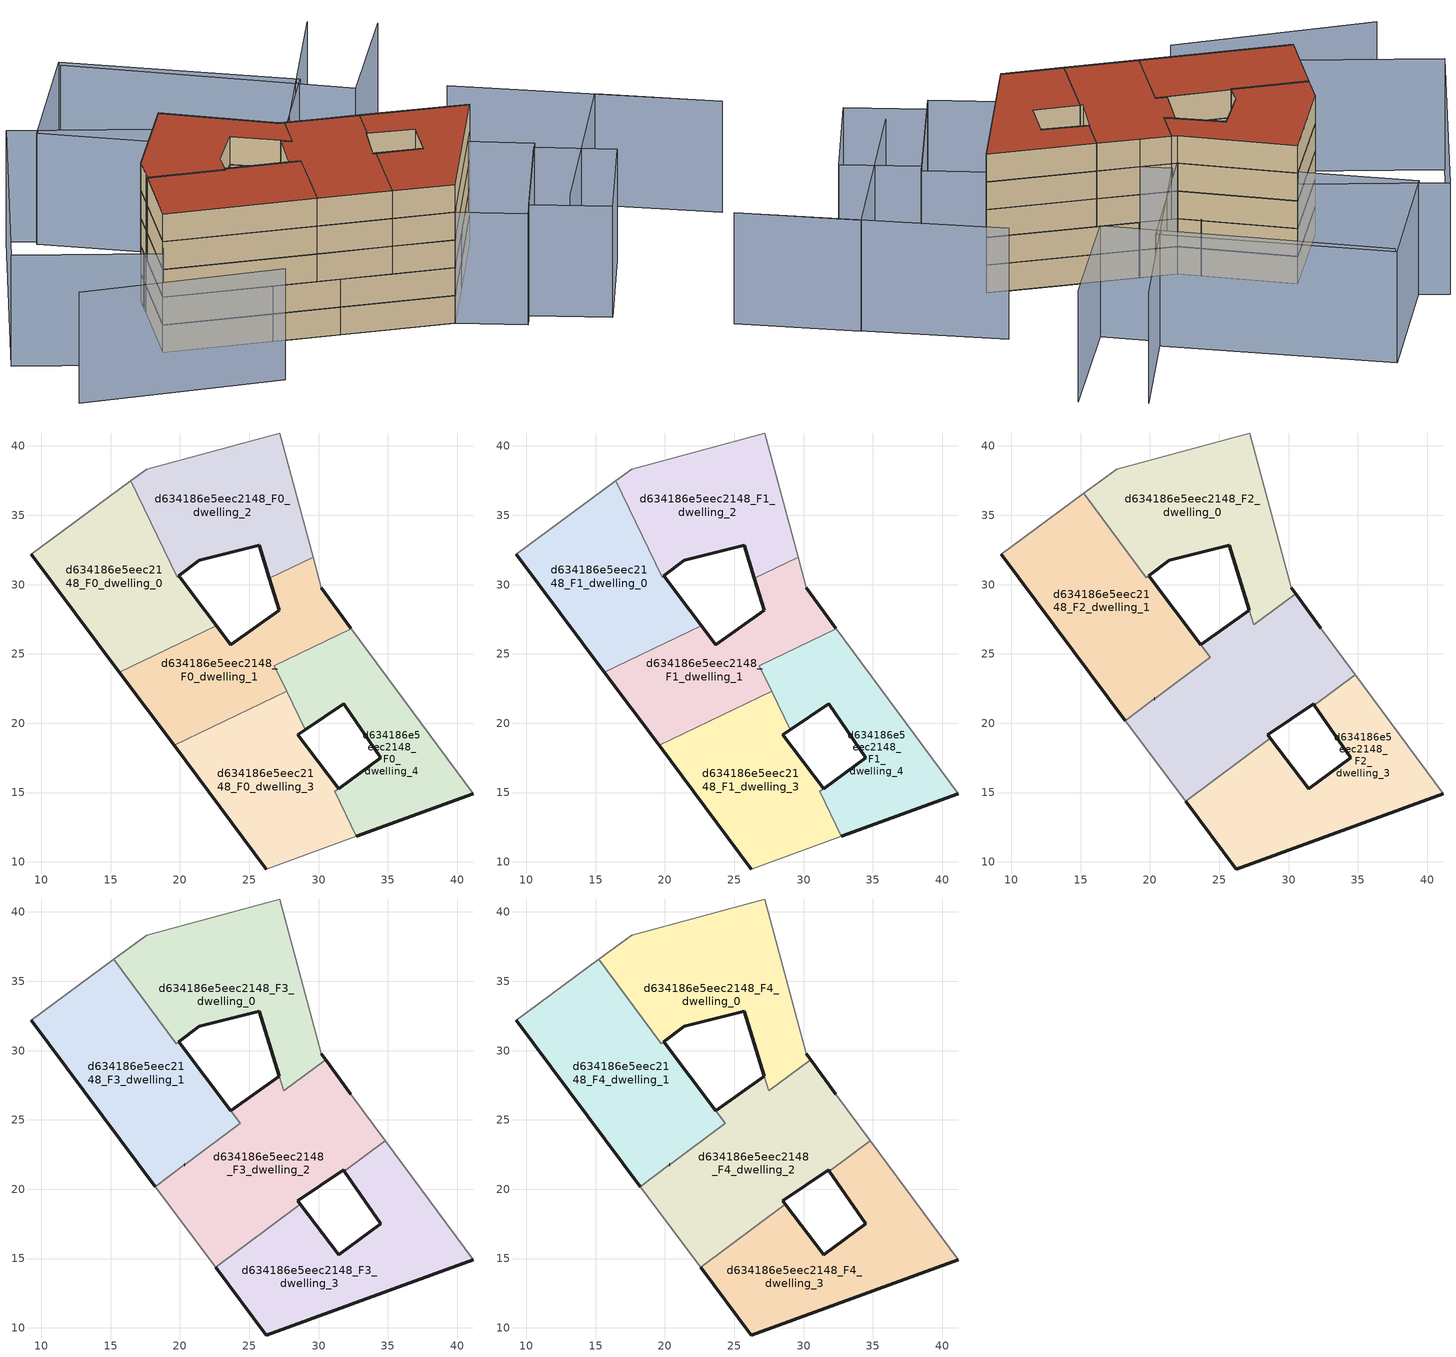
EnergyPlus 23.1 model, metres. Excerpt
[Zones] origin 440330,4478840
d634186e5eec2148_F0_dwelling_0
 floor ground (EU_floor_Construction): 23.64,25.67 19.91,30.63 19.8,30.54 16.45,37.49 15.6,36.87 9.28,32.19 15.63,23.67 21.7,26.59 22.62,27.03 z0
 wall outside (EU_wall_Construction): 15.63,23.67 9.28,32.19 / 19.91,30.63 23.65,25.67 23.64,25.67 z0:3
 wall adiabatic (EU_wall_Construction): 9.28,32.19 15.6,36.87 16.45,37.49 z0:3
 wall to d634186e5eec2148_F0_dwelling_2 (EU_wall_Construction): 16.45,37.49 19.8,30.54 19.91,30.63 z0:3
 wall to d634186e5eec2148_F0_dwelling_1 (EU_wall_Construction): 23.64,25.67 22.62,27.03 21.7,26.59 15.63,23.67 z0:3
d634186e5eec2148_F0_dwelling_1
 floor ground (EU_floor_Construction): 27.69,22.3 26.81,24.15 32.36,26.82 32.33,26.86 30.2,29.79 29.61,31.98 26.45,30.46 27.16,28.16 23.65,25.67 22.62,27.03 15.63,23.67 19.57,18.39 z0
 wall outside (EU_wall_Construction): 30.2,29.79 32.33,26.86 / 19.57,18.39 15.63,23.67 / 23.65,25.67 27.16,28.16 26.45,30.46 z0:3
 wall to d634186e5eec2148_F0_dwelling_2 (EU_wall_Construction): 26.45,30.46 29.61,31.98 z0:3
 wall adiabatic (EU_wall_Construction): 29.61,31.98 30.2,29.79 / 32.33,26.86 32.36,26.82 z0:3
 wall to d634186e5eec2148_F0_dwelling_4 (EU_wall_Construction): 32.36,26.82 26.81,24.15 27.69,22.3 z0:3
 wall to d634186e5eec2148_F0_dwelling_3 (EU_wall_Construction): 27.69,22.3 19.57,18.39 z0:3
d634186e5eec2148_F0_dwelling_2
 floor ground (EU_floor_Construction): 29.61,31.98 27.19,40.94 17.61,38.34 16.45,37.49 19.8,30.54 21.38,31.77 25.71,32.82 26.45,30.46 z0
 wall outside (EU_wall_Construction): 26.45,30.46 25.71,32.82 21.38,31.77 19.91,30.63 z0:3
 wall adiabatic (EU_wall_Construction): 16.45,37.49 17.61,38.34 27.19,40.94 29.61,31.98 z0:3
d634186e5eec2148_F0_dwelling_3
 floor ground (EU_floor_Construction): 32.73,11.85 31.17,15.08 31.44,15.28 28.5,19.17 29.03,19.53 27.69,22.3 19.57,18.39 26.22,9.49 z0
 wall outside (EU_wall_Construction): 26.22,9.49 19.57,18.39 / 29.03,19.53 28.5,19.17 31.44,15.28 z0:3
 wall adiabatic (EU_wall_Construction): 32.73,11.85 26.22,9.49 z0:3
 wall to d634186e5eec2148_F0_dwelling_4 (EU_wall_Construction): 31.44,15.28 31.17,15.08 32.73,11.85 / 27.69,22.3 29.03,19.53 z0:3
d634186e5eec2148_F0_dwelling_4
 floor ground (EU_floor_Construction): 41.15,14.91 32.36,26.82 26.81,24.15 29.03,19.53 31.8,21.4 34.48,17.51 31.17,15.08 32.73,11.85 z0
 wall outside (EU_wall_Construction): 31.45,15.29 34.48,17.51 31.8,21.4 29.03,19.53 / 41.15,14.91 32.73,11.85 z0:3; 31.45,15.29,3 31.44,15.28,0 31.45,15.29,0
 wall adiabatic (EU_wall_Construction): 32.36,26.82 41.15,14.91 z0:3
d634186e5eec2148_F1_dwelling_0
 floor to d634186e5eec2148_F0_dwelling_0 (EU_floor_Construction): 23.64,25.67 19.91,30.63 19.8,30.54 16.45,37.49 15.6,36.87 9.28,32.19 15.63,23.67 21.7,26.59 22.62,27.03 z3
 wall outside (EU_wall_Construction): 15.63,23.67 9.28,32.19 / 19.91,30.63 23.65,25.67 23.64,25.67 z3:6
 wall adiabatic (EU_wall_Construction): 9.28,32.19 15.6,36.87 16.45,37.49 z3:6
 wall to d634186e5eec2148_F1_dwelling_2 (EU_wall_Construction): 16.45,37.49 19.8,30.54 19.91,30.63 z3:6
 wall to d634186e5eec2148_F1_dwelling_1 (EU_wall_Construction): 23.64,25.67 22.62,27.03 21.7,26.59 15.63,23.67 z3:6
d634186e5eec2148_F1_dwelling_1
 floor to d634186e5eec2148_F0_dwelling_1 (EU_floor_Construction): 27.69,22.3 26.81,24.15 32.36,26.82 32.33,26.86 30.2,29.79 29.61,31.98 26.45,30.46 27.16,28.16 23.65,25.67 22.62,27.03 15.63,23.67 19.57,18.39 z3
 wall outside (EU_wall_Construction): 30.2,29.79 32.33,26.86 / 19.57,18.39 15.63,23.67 / 23.65,25.67 27.16,28.16 26.45,30.46 z3:6
 wall to d634186e5eec2148_F1_dwelling_2 (EU_wall_Construction): 26.45,30.46 29.61,31.98 z3:6
 wall adiabatic (EU_wall_Construction): 29.61,31.98 30.2,29.79 / 32.33,26.86 32.36,26.82 z3:6
 wall to d634186e5eec2148_F1_dwelling_4 (EU_wall_Construction): 32.36,26.82 26.81,24.15 27.69,22.3 z3:6
 wall to d634186e5eec2148_F1_dwelling_3 (EU_wall_Construction): 27.69,22.3 19.57,18.39 z3:6
d634186e5eec2148_F1_dwelling_2
 floor to d634186e5eec2148_F0_dwelling_2 (EU_floor_Construction): 29.61,31.98 27.19,40.94 17.61,38.34 16.45,37.49 19.8,30.54 21.38,31.77 25.71,32.82 26.45,30.46 z3
 wall outside (EU_wall_Construction): 26.45,30.46 25.71,32.82 21.38,31.77 19.91,30.63 z3:6
 wall adiabatic (EU_wall_Construction): 16.45,37.49 17.61,38.34 27.19,40.94 29.61,31.98 z3:6
d634186e5eec2148_F1_dwelling_3
 floor to d634186e5eec2148_F0_dwelling_3 (EU_floor_Construction): 32.73,11.85 31.17,15.08 31.44,15.28 28.5,19.17 29.03,19.53 27.69,22.3 19.57,18.39 26.22,9.49 z3
 wall outside (EU_wall_Construction): 26.22,9.49 19.57,18.39 / 29.03,19.53 28.5,19.17 31.44,15.28 z3:6
 wall adiabatic (EU_wall_Construction): 32.73,11.85 26.22,9.49 z3:6
 wall to d634186e5eec2148_F1_dwelling_4 (EU_wall_Construction): 31.44,15.28 31.17,15.08 32.73,11.85 / 27.69,22.3 29.03,19.53 z3:6
d634186e5eec2148_F1_dwelling_4
 floor to d634186e5eec2148_F0_dwelling_4 (EU_floor_Construction): 41.15,14.91 32.36,26.82 26.81,24.15 29.03,19.53 31.8,21.4 34.48,17.51 31.17,15.08 32.73,11.85 z3
 wall outside (EU_wall_Construction): 31.45,15.29 34.48,17.51 31.8,21.4 29.03,19.53 / 41.15,14.91 32.73,11.85 z3:6; 31.45,15.29,6 31.44,15.28,3 31.45,15.29,3
 wall adiabatic (EU_wall_Construction): 32.36,26.82 41.15,14.91 z3:6
d634186e5eec2148_F2_dwelling_0
 floor to d634186e5eec2148_F1_dwelling_2 (EU_floor_Construction): 29.61,31.98 27.19,40.94 17.61,38.34 16.45,37.49 19.8,30.54 19.91,30.63 21.38,31.77 25.71,32.82 26.45,30.46 z6
 floor to d634186e5eec2148_F1_dwelling_0 (EU_floor_Construction): 19.8,30.54 16.45,37.49 15.6,36.87 15.21,36.57 19.74,30.5 z6
 floor to d634186e5eec2148_F1_dwelling_1 (EU_floor_Construction): 30.52,29.35 30.2,29.79 29.61,31.98 26.45,30.46 27.49,27.1 z6
 wall outside (EU_wall_Construction): 27.16,28.17 25.71,32.82 21.38,31.77 19.91,30.63 / 30.2,29.79 30.52,29.36 z6:9; 27.16,28.17,9 27.16,28.16,6 27.16,28.17,6
 wall to d634186e5eec2148_F2_dwelling_1 (EU_wall_Construction): 19.91,30.63 19.74,30.5 15.21,36.57 z6:9
 wall adiabatic (EU_wall_Construction): 15.21,36.57 15.6,36.87 17.61,38.34 27.19,40.94 30.2,29.79 z6:9
 wall to d634186e5eec2148_F2_dwelling_2 (EU_wall_Construction): 30.52,29.36 27.49,27.1 27.16,28.16 z6:9
d634186e5eec2148_F2_dwelling_1
 floor outside (EU_floor_Construction): 18.23,20.19 15.63,23.67 22.62,27.03 21.7,26.59 15.63,23.67 9.28,32.19 z6
 floor to d634186e5eec2148_F1_dwelling_0 (EU_floor_Construction): 23.62,25.7 19.91,30.63 19.74,30.5 15.21,36.57 9.28,32.19 15.63,23.67 21.7,26.59 22.62,27.03 z6
 floor to d634186e5eec2148_F1_dwelling_1 (EU_floor_Construction): 24.34,24.75 23.18,26.3 23.62,25.7 22.62,27.03 15.63,23.67 18.23,20.19 z6
 wall outside (EU_wall_Construction): 18.23,20.19 9.28,32.19 / 19.91,30.63 23.65,25.67 z6:9; 20.32,21.75,9 20.33,21.76,6 20.32,21.75,6
 wall adiabatic (EU_wall_Construction): 9.28,32.19 15.21,36.57 z6:9
 wall to d634186e5eec2148_F2_dwelling_2 (EU_wall_Construction): 20.32,21.75 18.23,20.19 / 23.65,25.67 24.34,24.75 20.33,21.76 z6:9
d634186e5eec2148_F2_dwelling_2
 floor to d634186e5eec2148_F1_dwelling_1 (EU_floor_Construction): 27.69,22.3 26.81,24.15 32.36,26.82 32.33,26.86 30.52,29.35 27.49,27.1 27.16,28.16 23.65,25.67 24.34,24.75 18.23,20.19 19.57,18.39 z6
 floor to d634186e5eec2148_F1_dwelling_3 (EU_floor_Construction): 28.68,18.93 28.5,19.17 29.03,19.53 27.69,22.3 19.57,18.39 22.57,14.38 z6
 floor to d634186e5eec2148_F1_dwelling_4 (EU_floor_Construction): 31.86,21.3 34.81,23.5 32.36,26.82 26.81,24.15 29.03,19.53 31.8,21.4 z6
 wall outside (EU_wall_Construction): 23.65,25.67 27.16,28.16 / 30.52,29.36 32.33,26.86 / 31.86,21.3 31.8,21.4 28.5,19.17 28.68,18.93 z6:9; 20.32,21.76,9 20.33,21.76,6 20.33,21.76,9
 wall to d634186e5eec2148_F2_dwelling_3 (EU_wall_Construction): 28.68,18.93 22.57,14.38 / 34.81,23.5 31.86,21.3 z6:9
 wall adiabatic (EU_wall_Construction): 22.57,14.38 18.23,20.19 / 32.33,26.86 34.81,23.5 z6:9
d634186e5eec2148_F2_dwelling_3
 floor to d634186e5eec2148_F1_dwelling_3 (EU_floor_Construction): 32.73,11.85 31.17,15.08 31.44,15.28 28.68,18.93 22.57,14.38 26.22,9.49 z6
 floor to d634186e5eec2148_F1_dwelling_4 (EU_floor_Construction): 41.15,14.91 34.81,23.5 31.86,21.3 34.48,17.51 31.17,15.08 32.73,11.85 z6
 wall outside (EU_wall_Construction): 28.68,18.93 31.44,15.28 34.48,17.51 31.86,21.3 / 41.15,14.91 26.22,9.49 22.57,14.38 z6:9
 wall adiabatic (EU_wall_Construction): 34.81,23.5 41.15,14.91 z6:9
d634186e5eec2148_F3_dwelling_0
 floor to d634186e5eec2148_F2_dwelling_0 (EU_floor_Construction): 30.52,29.36 30.2,29.79 27.19,40.94 17.61,38.34 15.6,36.87 15.21,36.57 19.74,30.5 19.91,30.63 21.38,31.77 25.71,32.82 27.49,27.1 z9
 wall outside (EU_wall_Construction): 27.16,28.17 25.71,32.82 21.38,31.77 19.91,30.63 / 30.2,29.79 30.52,29.36 z9:12; 27.16,28.17,12 27.16,28.16,9 27.16,28.17,9
 wall to d634186e5eec2148_F3_dwelling_1 (EU_wall_Construction): 19.91,30.63 19.74,30.5 15.21,36.57 z9:12
 wall adiabatic (EU_wall_Construction): 15.21,36.57 15.6,36.87 17.61,38.34 27.19,40.94 30.2,29.79 z9:12
 wall to d634186e5eec2148_F3_dwelling_2 (EU_wall_Construction): 30.52,29.36 27.49,27.1 27.16,28.16 z9:12
d634186e5eec2148_F3_dwelling_1
 floor to d634186e5eec2148_F2_dwelling_1 (EU_floor_Construction): 24.34,24.75 19.91,30.63 19.74,30.5 15.21,36.57 9.28,32.19 18.23,20.19 z9
 wall outside (EU_wall_Construction): 18.23,20.19 9.28,32.19 / 19.91,30.63 23.65,25.67 z9:12; 20.32,21.75,12 20.33,21.76,9 20.32,21.75,9
 wall adiabatic (EU_wall_Construction): 9.28,32.19 15.21,36.57 z9:12
 wall to d634186e5eec2148_F3_dwelling_2 (EU_wall_Construction): 20.32,21.75 18.23,20.19 / 23.65,25.67 24.34,24.75 20.33,21.76 z9:12
d634186e5eec2148_F3_dwelling_2
 floor to d634186e5eec2148_F2_dwelling_2 (EU_floor_Construction): 31.86,21.3 34.81,23.5 32.33,26.86 30.52,29.36 27.49,27.1 27.16,28.16 23.65,25.67 24.34,24.75 18.23,20.19 22.57,14.38 28.68,18.93 28.5,19.17 31.8,21.4 z9
 wall outside (EU_wall_Construction): 23.65,25.67 27.16,28.16 / 30.52,29.36 32.33,26.86 / 31.86,21.3 31.8,21.4 28.5,19.17 28.68,18.93 z9:12; 20.32,21.76,12 20.33,21.76,9 20.33,21.76,12
 wall to d634186e5eec2148_F3_dwelling_3 (EU_wall_Construction): 28.68,18.93 22.57,14.38 / 34.81,23.5 31.86,21.3 z9:12
 wall adiabatic (EU_wall_Construction): 22.57,14.38 18.23,20.19 / 32.33,26.86 34.81,23.5 z9:12
d634186e5eec2148_F3_dwelling_3
 floor to d634186e5eec2148_F2_dwelling_3 (EU_floor_Construction): 41.15,14.91 34.81,23.5 31.86,21.3 34.48,17.51 31.44,15.28 28.68,18.93 22.57,14.38 26.22,9.49 z9
 wall outside (EU_wall_Construction): 28.68,18.93 31.44,15.28 34.48,17.51 31.86,21.3 / 41.15,14.91 26.22,9.49 22.57,14.38 z9:12
 wall adiabatic (EU_wall_Construction): 34.81,23.5 41.15,14.91 z9:12
d634186e5eec2148_F4_dwelling_0
 floor to d634186e5eec2148_F3_dwelling_0 (EU_floor_Construction): 30.52,29.36 30.2,29.79 27.19,40.94 17.61,38.34 15.6,36.87 15.21,36.57 19.74,30.5 19.91,30.63 21.38,31.77 25.71,32.82 27.49,27.1 z12
 wall outside (EU_wall_Construction): 27.16,28.17 25.71,32.82 21.38,31.77 19.91,30.63 / 30.2,29.79 30.52,29.36 z12:15; 27.16,28.17,15 27.16,28.16,12 27.16,28.17,12
 wall to d634186e5eec2148_F4_dwelling_1 (EU_wall_Construction): 19.91,30.63 19.74,30.5 15.21,36.57 z12:15
 wall adiabatic (EU_wall_Construction): 15.21,36.57 15.6,36.87 17.61,38.34 27.19,40.94 30.2,29.79 z12:15
 wall to d634186e5eec2148_F4_dwelling_2 (EU_wall_Construction): 30.52,29.36 27.49,27.1 27.16,28.16 z12:15
 roof outside (EU_roof_Construction): 27.19,40.94 30.2,29.79 30.52,29.36 27.49,27.1 25.71,32.82 21.38,31.77 19.91,30.63 19.74,30.5 15.21,36.57 15.6,36.87 17.61,38.34 z15
d634186e5eec2148_F4_dwelling_1
 floor to d634186e5eec2148_F3_dwelling_1 (EU_floor_Construction): 24.34,24.75 19.91,30.63 19.74,30.5 15.21,36.57 9.28,32.19 18.23,20.19 z12
 wall outside (EU_wall_Construction): 18.23,20.19 9.28,32.19 / 19.91,30.63 23.65,25.67 z12:15; 20.32,21.75,15 20.33,21.76,12 20.32,21.75,12
 wall adiabatic (EU_wall_Construction): 9.28,32.19 15.21,36.57 z12:15
 wall to d634186e5eec2148_F4_dwelling_2 (EU_wall_Construction): 20.32,21.75 18.23,20.19 / 23.65,25.67 24.34,24.75 20.33,21.76 z12:15
 roof outside (EU_roof_Construction): 19.91,30.63 24.34,24.75 18.23,20.19 9.28,32.19 15.21,36.57 19.74,30.5 z15
d634186e5eec2148_F4_dwelling_2
 floor to d634186e5eec2148_F3_dwelling_2 (EU_floor_Construction): 31.86,21.3 34.81,23.5 32.33,26.86 30.52,29.36 27.49,27.1 27.16,28.16 23.65,25.67 24.34,24.75 18.23,20.19 22.57,14.38 28.68,18.93 28.5,19.17 31.8,21.4 z12
 wall outside (EU_wall_Construction): 23.65,25.67 27.16,28.16 / 30.52,29.36 32.33,26.86 / 31.86,21.3 31.8,21.4 28.5,19.17 28.68,18.93 z12:15; 20.32,21.76,15 20.33,21.76,12 20.33,21.76,15
 wall to d634186e5eec2148_F4_dwelling_3 (EU_wall_Construction): 28.68,18.93 22.57,14.38 / 34.81,23.5 31.86,21.3 z12:15
 wall adiabatic (EU_wall_Construction): 22.57,14.38 18.23,20.19 / 32.33,26.86 34.81,23.5 z12:15
 roof outside (EU_roof_Construction): 32.33,26.86 34.81,23.5 31.86,21.3 31.8,21.4 28.5,19.17 28.68,18.93 22.57,14.38 18.23,20.19 24.34,24.75 23.65,25.67 27.16,28.16 27.49,27.1 30.52,29.36 z15
d634186e5eec2148_F4_dwelling_3
 floor to d634186e5eec2148_F3_dwelling_3 (EU_floor_Construction): 41.15,14.91 34.81,23.5 31.86,21.3 34.48,17.51 31.44,15.28 28.68,18.93 22.57,14.38 26.22,9.49 z12
 wall outside (EU_wall_Construction): 28.68,18.93 31.44,15.28 34.48,17.51 31.86,21.3 / 41.15,14.91 26.22,9.49 22.57,14.38 z12:15
 wall adiabatic (EU_wall_Construction): 34.81,23.5 41.15,14.91 z12:15
 roof outside (EU_roof_Construction): 34.81,23.5 41.15,14.91 26.22,9.49 22.57,14.38 28.68,18.93 31.44,15.28 34.48,17.51 31.86,21.3 z15
shading: 33.89,1.08 52.91,7.31 / 52.91,7.31 56.68,-4.21 / 37.1,13.46 31.3,29.78 / 31.3,29.78 54.35,37.97 / -3.02,35.19 9.35,19.44 / 56.84,31.8 44.4,28.33 / 44.4,28.33 36.81,55.58 / 56.69,-4.22 48.49,20.64 / 43.95,0.8 33.57,-3.52 / 33.57,-3.52 30.52,3.81 / 30.52,3.81 40.91,8.13 / 40.91,8.13 43.95,0.8 / 41.73,8.42 28.83,3.12 / 28.83,3.12 26.22,9.49 / 26.22,9.49 39.12,14.79 / 39.12,14.79 41.73,8.42 / 29.17,41.9 7.21,31.18 / 7.21,31.18 0.9,44.11 / 0.9,44.11 22.85,54.83 / 22.85,54.83 29.17,41.9 / 43.77,33.79 30.2,29.79 / 30.2,29.79 23.66,51.98 / 23.66,51.98 37.22,55.98 / 37.22,55.98 43.77,33.79 z0:12
[Building]
EU S2 Campaign: North Axis=0; Terrain=City; Solar Distribution=FullExterior
[Site:Location]
Madrid: Latitude=40.5; Longitude=-3.5; Time Zone=1; Elevation=609
[SizingPeriod:WeatherFileDays]
AnnualSizingPeriod: Begin Month=1; Begin Day of Month=1; End Month=12; End Day of Month=31; Day of Week for Start Day=Monday; Use Weather File Daylight Saving Period=No; Use Weather File Rain and Snow Indicators=No
[MATERIAL]
EU_InternalMass_Material: Roughness=MediumRough; Thickness=0.1; Conductivity=1; Density=1800; Specific Heat=900; Thermal Absorptance=0.9; Solar Absorptance=0.7; Visible Absorptance=0.7
[MATERIAL:NOMASS] Roughness=MediumRough; Thermal Absorptance=0.9; Solar Absorptance=0.7; Visible Absorptance=0.7
Name | Thermal Resistance
EU_wall_NoMass | 0.609216
EU_roof_NoMass | 0.513268
EU_floor_NoMass | 0.568163
[CONSTRUCTION]
EU_wall_Construction: EU_wall_NoMass
EU_roof_Construction: EU_roof_NoMass
EU_floor_Construction: EU_floor_NoMass
EU_InternalMass_Construction: EU_InternalMass_Material
[ZONE] Type=1; Multiplier=1; Ceiling Height=autocalculate; Floor Area=autocalculate; Part of Total Floor Area=Yes
Name | Volume
d634186e5eec2148_F0_dwelling_0; d634186e5eec2148_F1_dwelling_0 | 272.138
d634186e5eec2148_F2_dwelling_0; d634186e5eec2148_F3_dwelling_0; d634186e5eec2148_F4_dwelling_0 | 311.539
d634186e5eec2148_F0_dwelling_1; d634186e5eec2148_F1_dwelling_1 | 260.676
d634186e5eec2148_F2_dwelling_1; d634186e5eec2148_F3_dwelling_1; d634186e5eec2148_F4_dwelling_1 | 335.965
d634186e5eec2148_F0_dwelling_2; d634186e5eec2148_F1_dwelling_2 | 260.529
d634186e5eec2148_F2_dwelling_2; d634186e5eec2148_F3_dwelling_2; d634186e5eec2148_F4_dwelling_2 | 344.195
d634186e5eec2148_F0_dwelling_3; d634186e5eec2148_F1_dwelling_3 | 265.304
d634186e5eec2148_F2_dwelling_3; d634186e5eec2148_F3_dwelling_3; d634186e5eec2148_F4_dwelling_3 | 330.567
d634186e5eec2148_F0_dwelling_4; d634186e5eec2148_F1_dwelling_4 | 263.566
[INTERNALMASS] Construction=EU_InternalMass_Construction
Name | Zone or ZoneList | Surface Area
d634186e5eec2148_F0_dwelling_0_EU_InternalMass | d634186e5eec2148_F0_dwelling_0 | 90.7298
d634186e5eec2148_F0_dwelling_1_EU_InternalMass | d634186e5eec2148_F0_dwelling_1 | 86.8933
d634186e5eec2148_F0_dwelling_2_EU_InternalMass | d634186e5eec2148_F0_dwelling_2 | 86.8411
d634186e5eec2148_F0_dwelling_3_EU_InternalMass | d634186e5eec2148_F0_dwelling_3 | 88.4328
d634186e5eec2148_F0_dwelling_4_EU_InternalMass | d634186e5eec2148_F0_dwelling_4 | 87.8667
d634186e5eec2148_F1_dwelling_0_EU_InternalMass | d634186e5eec2148_F1_dwelling_0 | 90.7298
d634186e5eec2148_F1_dwelling_1_EU_InternalMass | d634186e5eec2148_F1_dwelling_1 | 86.8933
d634186e5eec2148_F1_dwelling_2_EU_InternalMass | d634186e5eec2148_F1_dwelling_2 | 86.8411
d634186e5eec2148_F1_dwelling_3_EU_InternalMass | d634186e5eec2148_F1_dwelling_3 | 88.4328
d634186e5eec2148_F1_dwelling_4_EU_InternalMass | d634186e5eec2148_F1_dwelling_4 | 87.8667
d634186e5eec2148_F2_dwelling_0_EU_InternalMass | d634186e5eec2148_F2_dwelling_0 | 103.851
d634186e5eec2148_F2_dwelling_1_EU_InternalMass | d634186e5eec2148_F2_dwelling_1 | 111.993
d634186e5eec2148_F2_dwelling_2_EU_InternalMass | d634186e5eec2148_F2_dwelling_2 | 114.729
d634186e5eec2148_F2_dwelling_3_EU_InternalMass | d634186e5eec2148_F2_dwelling_3 | 110.189
d634186e5eec2148_F3_dwelling_0_EU_InternalMass | d634186e5eec2148_F3_dwelling_0 | 103.851
d634186e5eec2148_F3_dwelling_1_EU_InternalMass | d634186e5eec2148_F3_dwelling_1 | 111.993
d634186e5eec2148_F3_dwelling_2_EU_InternalMass | d634186e5eec2148_F3_dwelling_2 | 114.729
d634186e5eec2148_F3_dwelling_3_EU_InternalMass | d634186e5eec2148_F3_dwelling_3 | 110.189
d634186e5eec2148_F4_dwelling_0_EU_InternalMass | d634186e5eec2148_F4_dwelling_0 | 103.851
d634186e5eec2148_F4_dwelling_1_EU_InternalMass | d634186e5eec2148_F4_dwelling_1 | 111.993
d634186e5eec2148_F4_dwelling_2_EU_InternalMass | d634186e5eec2148_F4_dwelling_2 | 114.729
d634186e5eec2148_F4_dwelling_3_EU_InternalMass | d634186e5eec2148_F4_dwelling_3 | 110.189
[OTHEREQUIPMENT] Fuel Type=Electricity; Design Level Calculation Method=Watts/Area; Power per Zone Floor Area=1; Fraction Latent=0; Fraction Radiant=0; Fraction Lost=0; Carbon Dioxide Generation Rate=0; EndUse Subcategory=EU_Step8_InternalGains
Name | Zone or ZoneList or Space or SpaceList | Schedule
EU_Step8_InternalGain_d634186e5eec2148_F0_dwelling_0_f000 | d634186e5eec2148_F0_dwelling_0 | EU_Step8_GainSchedule_d634186e5eec2148_F0_dwelling_0_f000
EU_Step8_InternalGain_d634186e5eec2148_F0_dwelling_1_f000 | d634186e5eec2148_F0_dwelling_1 | EU_Step8_GainSchedule_d634186e5eec2148_F0_dwelling_1_f000
EU_Step8_InternalGain_d634186e5eec2148_F0_dwelling_2_f000 | d634186e5eec2148_F0_dwelling_2 | EU_Step8_GainSchedule_d634186e5eec2148_F0_dwelling_2_f000
EU_Step8_InternalGain_d634186e5eec2148_F0_dwelling_3_f000 | d634186e5eec2148_F0_dwelling_3 | EU_Step8_GainSchedule_d634186e5eec2148_F0_dwelling_3_f000
EU_Step8_InternalGain_d634186e5eec2148_F0_dwelling_4_f000 | d634186e5eec2148_F0_dwelling_4 | EU_Step8_GainSchedule_d634186e5eec2148_F0_dwelling_4_f000
EU_Step8_InternalGain_d634186e5eec2148_F1_dwelling_0_f000 | d634186e5eec2148_F1_dwelling_0 | EU_Step8_GainSchedule_d634186e5eec2148_F1_dwelling_0_f000
EU_Step8_InternalGain_d634186e5eec2148_F1_dwelling_1_f000 | d634186e5eec2148_F1_dwelling_1 | EU_Step8_GainSchedule_d634186e5eec2148_F1_dwelling_1_f000
EU_Step8_InternalGain_d634186e5eec2148_F1_dwelling_2_f000 | d634186e5eec2148_F1_dwelling_2 | EU_Step8_GainSchedule_d634186e5eec2148_F1_dwelling_2_f000
EU_Step8_InternalGain_d634186e5eec2148_F1_dwelling_3_f000 | d634186e5eec2148_F1_dwelling_3 | EU_Step8_GainSchedule_d634186e5eec2148_F1_dwelling_3_f000
EU_Step8_InternalGain_d634186e5eec2148_F1_dwelling_4_f000 | d634186e5eec2148_F1_dwelling_4 | EU_Step8_GainSchedule_d634186e5eec2148_F1_dwelling_4_f000
EU_Step8_InternalGain_d634186e5eec2148_F2_dwelling_0_f000 | d634186e5eec2148_F2_dwelling_0 | EU_Step8_GainSchedule_d634186e5eec2148_F2_dwelling_0_f000
EU_Step8_InternalGain_d634186e5eec2148_F2_dwelling_1_f000 | d634186e5eec2148_F2_dwelling_1 | EU_Step8_GainSchedule_d634186e5eec2148_F2_dwelling_1_f000
EU_Step8_InternalGain_d634186e5eec2148_F2_dwelling_2_f000 | d634186e5eec2148_F2_dwelling_2 | EU_Step8_GainSchedule_d634186e5eec2148_F2_dwelling_2_f000
EU_Step8_InternalGain_d634186e5eec2148_F2_dwelling_3_f000 | d634186e5eec2148_F2_dwelling_3 | EU_Step8_GainSchedule_d634186e5eec2148_F2_dwelling_3_f000
EU_Step8_InternalGain_d634186e5eec2148_F3_dwelling_0_f000 | d634186e5eec2148_F3_dwelling_0 | EU_Step8_GainSchedule_d634186e5eec2148_F3_dwelling_0_f000
EU_Step8_InternalGain_d634186e5eec2148_F3_dwelling_1_f000 | d634186e5eec2148_F3_dwelling_1 | EU_Step8_GainSchedule_d634186e5eec2148_F3_dwelling_1_f000
EU_Step8_InternalGain_d634186e5eec2148_F3_dwelling_2_f000 | d634186e5eec2148_F3_dwelling_2 | EU_Step8_GainSchedule_d634186e5eec2148_F3_dwelling_2_f000
EU_Step8_InternalGain_d634186e5eec2148_F3_dwelling_3_f000 | d634186e5eec2148_F3_dwelling_3 | EU_Step8_GainSchedule_d634186e5eec2148_F3_dwelling_3_f000
EU_Step8_InternalGain_d634186e5eec2148_F4_dwelling_0_f000 | d634186e5eec2148_F4_dwelling_0 | EU_Step8_GainSchedule_d634186e5eec2148_F4_dwelling_0_f000
EU_Step8_InternalGain_d634186e5eec2148_F4_dwelling_1_f000 | d634186e5eec2148_F4_dwelling_1 | EU_Step8_GainSchedule_d634186e5eec2148_F4_dwelling_1_f000
EU_Step8_InternalGain_d634186e5eec2148_F4_dwelling_2_f000 | d634186e5eec2148_F4_dwelling_2 | EU_Step8_GainSchedule_d634186e5eec2148_F4_dwelling_2_f000
EU_Step8_InternalGain_d634186e5eec2148_F4_dwelling_3_f000 | d634186e5eec2148_F4_dwelling_3 | EU_Step8_GainSchedule_d634186e5eec2148_F4_dwelling_3_f000
[ZONEVENTILATION:DESIGNFLOWRATE] Schedule=EU_AlwaysOn; Design Flow Rate Calculation Method=AirChanges/Hour; Air Changes per Hour=0.752966; Ventilation Type=Natural; Fan Pressure Rise=0; Fan Total Efficiency=1; Constant Term Coefficient=1; Temperature Term Coefficient=0; Velocity Term Coefficient=0; Velocity Squared Term Coefficient=0; Minimum Indoor Temperature=-100; Maximum Indoor Temperature=100; Delta Temperature=-100; Minimum Outdoor Temperature=-100; Maximum Outdoor Temperature=100; Maximum Wind Speed=40
Name | Zone or ZoneList or Space or SpaceList
EU_ConstantAir_d634186e5eec2148_F0_dwelling_0 | d634186e5eec2148_F0_dwelling_0
EU_ConstantAir_d634186e5eec2148_F0_dwelling_1 | d634186e5eec2148_F0_dwelling_1
EU_ConstantAir_d634186e5eec2148_F0_dwelling_2 | d634186e5eec2148_F0_dwelling_2
EU_ConstantAir_d634186e5eec2148_F0_dwelling_3 | d634186e5eec2148_F0_dwelling_3
EU_ConstantAir_d634186e5eec2148_F0_dwelling_4 | d634186e5eec2148_F0_dwelling_4
EU_ConstantAir_d634186e5eec2148_F1_dwelling_0 | d634186e5eec2148_F1_dwelling_0
EU_ConstantAir_d634186e5eec2148_F1_dwelling_1 | d634186e5eec2148_F1_dwelling_1
EU_ConstantAir_d634186e5eec2148_F1_dwelling_2 | d634186e5eec2148_F1_dwelling_2
EU_ConstantAir_d634186e5eec2148_F1_dwelling_3 | d634186e5eec2148_F1_dwelling_3
EU_ConstantAir_d634186e5eec2148_F1_dwelling_4 | d634186e5eec2148_F1_dwelling_4
EU_ConstantAir_d634186e5eec2148_F2_dwelling_0 | d634186e5eec2148_F2_dwelling_0
EU_ConstantAir_d634186e5eec2148_F2_dwelling_1 | d634186e5eec2148_F2_dwelling_1
EU_ConstantAir_d634186e5eec2148_F2_dwelling_2 | d634186e5eec2148_F2_dwelling_2
EU_ConstantAir_d634186e5eec2148_F2_dwelling_3 | d634186e5eec2148_F2_dwelling_3
EU_ConstantAir_d634186e5eec2148_F3_dwelling_0 | d634186e5eec2148_F3_dwelling_0
EU_ConstantAir_d634186e5eec2148_F3_dwelling_1 | d634186e5eec2148_F3_dwelling_1
EU_ConstantAir_d634186e5eec2148_F3_dwelling_2 | d634186e5eec2148_F3_dwelling_2
EU_ConstantAir_d634186e5eec2148_F3_dwelling_3 | d634186e5eec2148_F3_dwelling_3
EU_ConstantAir_d634186e5eec2148_F4_dwelling_0 | d634186e5eec2148_F4_dwelling_0
EU_ConstantAir_d634186e5eec2148_F4_dwelling_1 | d634186e5eec2148_F4_dwelling_1
EU_ConstantAir_d634186e5eec2148_F4_dwelling_2 | d634186e5eec2148_F4_dwelling_2
EU_ConstantAir_d634186e5eec2148_F4_dwelling_3 | d634186e5eec2148_F4_dwelling_3
[HVACTEMPLATE:THERMOSTAT] Constant Heating Setpoint=20; Constant Cooling Setpoint=50
EU_HeatOnly_d634186e5eec2148_F0_dwelling_0; EU_HeatOnly_d634186e5eec2148_F0_dwelling_1; EU_HeatOnly_d634186e5eec2148_F0_dwelling_2; EU_HeatOnly_d634186e5eec2148_F0_dwelling_3; EU_HeatOnly_d634186e5eec2148_F0_dwelling_4; EU_HeatOnly_d634186e5eec2148_F1_dwelling_0; EU_HeatOnly_d634186e5eec2148_F1_dwelling_1; EU_HeatOnly_d634186e5eec2148_F1_dwelling_2; EU_HeatOnly_d634186e5eec2148_F1_dwelling_3; EU_HeatOnly_d634186e5eec2148_F1_dwelling_4; EU_HeatOnly_d634186e5eec2148_F2_dwelling_0; EU_HeatOnly_d634186e5eec2148_F2_dwelling_1; EU_HeatOnly_d634186e5eec2148_F2_dwelling_2; EU_HeatOnly_d634186e5eec2148_F2_dwelling_3; EU_HeatOnly_d634186e5eec2148_F3_dwelling_0; EU_HeatOnly_d634186e5eec2148_F3_dwelling_1; EU_HeatOnly_d634186e5eec2148_F3_dwelling_2; EU_HeatOnly_d634186e5eec2148_F3_dwelling_3; EU_HeatOnly_d634186e5eec2148_F4_dwelling_0; EU_HeatOnly_d634186e5eec2148_F4_dwelling_1; EU_HeatOnly_d634186e5eec2148_F4_dwelling_2; EU_HeatOnly_d634186e5eec2148_F4_dwelling_3
[HVACTEMPLATE:ZONE:IDEALLOADSAIRSYSTEM] System Availability Schedule=EU_AlwaysOn; Maximum Heating Supply Air Temperature=50; Minimum Cooling Supply Air Temperature=13; Maximum Heating Supply Air Humidity Ratio=0.0156; Minimum Cooling Supply Air Humidity Ratio=0.0077; Heating Limit=NoLimit; Cooling Limit=NoLimit; Heating Availability Schedule=EU_AlwaysOn; Cooling Availability Schedule=EU_CoolingOff; Dehumidification Control Type=ConstantSensibleHeatRatio; Cooling Sensible Heat Ratio=0.7; Dehumidification Setpoint=60; Humidification Control Type=None; Humidification Setpoint=30; Outdoor Air Method=None; Outdoor Air Flow Rate per Person=0.00944; Outdoor Air Flow Rate per Zone Floor Area=0; Outdoor Air Flow Rate per Zone=0; Demand Controlled Ventilation Type=None; Outdoor Air Economizer Type=NoEconomizer; Heat Recovery Type=None; Sensible Heat Recovery Effectiveness=0.7; Latent Heat Recovery Effectiveness=0.65
Name | Template Thermostat
d634186e5eec2148_F0_dwelling_0 | EU_HeatOnly_d634186e5eec2148_F0_dwelling_0
d634186e5eec2148_F0_dwelling_1 | EU_HeatOnly_d634186e5eec2148_F0_dwelling_1
d634186e5eec2148_F0_dwelling_2 | EU_HeatOnly_d634186e5eec2148_F0_dwelling_2
d634186e5eec2148_F0_dwelling_3 | EU_HeatOnly_d634186e5eec2148_F0_dwelling_3
d634186e5eec2148_F0_dwelling_4 | EU_HeatOnly_d634186e5eec2148_F0_dwelling_4
d634186e5eec2148_F1_dwelling_0 | EU_HeatOnly_d634186e5eec2148_F1_dwelling_0
d634186e5eec2148_F1_dwelling_1 | EU_HeatOnly_d634186e5eec2148_F1_dwelling_1
d634186e5eec2148_F1_dwelling_2 | EU_HeatOnly_d634186e5eec2148_F1_dwelling_2
d634186e5eec2148_F1_dwelling_3 | EU_HeatOnly_d634186e5eec2148_F1_dwelling_3
d634186e5eec2148_F1_dwelling_4 | EU_HeatOnly_d634186e5eec2148_F1_dwelling_4
d634186e5eec2148_F2_dwelling_0 | EU_HeatOnly_d634186e5eec2148_F2_dwelling_0
d634186e5eec2148_F2_dwelling_1 | EU_HeatOnly_d634186e5eec2148_F2_dwelling_1
d634186e5eec2148_F2_dwelling_2 | EU_HeatOnly_d634186e5eec2148_F2_dwelling_2
d634186e5eec2148_F2_dwelling_3 | EU_HeatOnly_d634186e5eec2148_F2_dwelling_3
d634186e5eec2148_F3_dwelling_0 | EU_HeatOnly_d634186e5eec2148_F3_dwelling_0
d634186e5eec2148_F3_dwelling_1 | EU_HeatOnly_d634186e5eec2148_F3_dwelling_1
d634186e5eec2148_F3_dwelling_2 | EU_HeatOnly_d634186e5eec2148_F3_dwelling_2
d634186e5eec2148_F3_dwelling_3 | EU_HeatOnly_d634186e5eec2148_F3_dwelling_3
d634186e5eec2148_F4_dwelling_0 | EU_HeatOnly_d634186e5eec2148_F4_dwelling_0
d634186e5eec2148_F4_dwelling_1 | EU_HeatOnly_d634186e5eec2148_F4_dwelling_1
d634186e5eec2148_F4_dwelling_2 | EU_HeatOnly_d634186e5eec2148_F4_dwelling_2
d634186e5eec2148_F4_dwelling_3 | EU_HeatOnly_d634186e5eec2148_F4_dwelling_3
[SIZING:ZONE] Zone Cooling Design Supply Air Temperature Input Method=SupplyAirTemperature; Zone Cooling Design Supply Air Temperature=13; Zone Heating Design Supply Air Temperature Input Method=SupplyAirTemperature; Zone Heating Design Supply Air Temperature=50; Zone Cooling Design Supply Air Humidity Ratio=0.008; Zone Heating Design Supply Air Humidity Ratio=0.008; Cooling Design Air Flow Method=DesignDay; Cooling Design Air Flow Rate=0; Cooling Minimum Air Flow per Zone Floor Area=0.000762; Cooling Minimum Air Flow=0; Cooling Minimum Air Flow Fraction=0.2; Heating Design Air Flow Method=DesignDay; Heating Design Air Flow Rate=0; Heating Maximum Air Flow per Zone Floor Area=0.002032; Heating Maximum Air Flow=0.141576; Heating Maximum Air Flow Fraction=0.3; Account for Dedicated Outdoor Air System=No; Dedicated Outdoor Air System Control Strategy=NeutralSupplyAir; Dedicated Outdoor Air Low Setpoint Temperature for Design=autosize; Dedicated Outdoor Air High Setpoint Temperature for Design=autosize; Zone Load Sizing Method=Sensible Load Only No Latent Load; Zone Latent Cooling Design Supply Air Humidity Ratio Input Method=HumidityRatioDifference; Zone Cooling Design Supply Air Humidity Ratio Difference=0.005; Zone Latent Heating Design Supply Air Humidity Ratio Input Method=HumidityRatioDifference; Zone Humidification Design Supply Air Humidity Ratio Difference=0.005
d634186e5eec2148_F0_dwelling_0; d634186e5eec2148_F0_dwelling_1; d634186e5eec2148_F0_dwelling_2; d634186e5eec2148_F0_dwelling_3; d634186e5eec2148_F0_dwelling_4; d634186e5eec2148_F1_dwelling_0; d634186e5eec2148_F1_dwelling_1; d634186e5eec2148_F1_dwelling_2; d634186e5eec2148_F1_dwelling_3; d634186e5eec2148_F1_dwelling_4; d634186e5eec2148_F2_dwelling_0; d634186e5eec2148_F2_dwelling_1; d634186e5eec2148_F2_dwelling_2; d634186e5eec2148_F2_dwelling_3; d634186e5eec2148_F3_dwelling_0; d634186e5eec2148_F3_dwelling_1; d634186e5eec2148_F3_dwelling_2; d634186e5eec2148_F3_dwelling_3; d634186e5eec2148_F4_dwelling_0; d634186e5eec2148_F4_dwelling_1; d634186e5eec2148_F4_dwelling_2; d634186e5eec2148_F4_dwelling_3
[SCHEDULE:CONSTANT]
Name | Hourly Value
EU_AlwaysOn | 1
EU_CoolingOff | 0
[SCHEDULE:FILE] Column Number=1; Rows to Skip at Top=0; Number of Hours of Data=8760; Column Separator=Comma; Interpolate to Timestep=No; Minutes per Item=60; Adjust Schedule for Daylight Savings=Yes
Name | File
EU_Step8_GainSchedule_d634186e5eec2148_F0_dwelling_0_f000 | ../../schedules/d634186e5eec2148/d634186e5eec2148_F0_dwelling_0_f000_gain.csv
EU_Step8_GainSchedule_d634186e5eec2148_F0_dwelling_1_f000 | ../../schedules/d634186e5eec2148/d634186e5eec2148_F0_dwelling_1_f000_gain.csv
EU_Step8_GainSchedule_d634186e5eec2148_F0_dwelling_2_f000 | ../../schedules/d634186e5eec2148/d634186e5eec2148_F0_dwelling_2_f000_gain.csv
EU_Step8_GainSchedule_d634186e5eec2148_F0_dwelling_3_f000 | ../../schedules/d634186e5eec2148/d634186e5eec2148_F0_dwelling_3_f000_gain.csv
EU_Step8_GainSchedule_d634186e5eec2148_F0_dwelling_4_f000 | ../../schedules/d634186e5eec2148/d634186e5eec2148_F0_dwelling_4_f000_gain.csv
EU_Step8_GainSchedule_d634186e5eec2148_F1_dwelling_0_f000 | ../../schedules/d634186e5eec2148/d634186e5eec2148_F1_dwelling_0_f000_gain.csv
EU_Step8_GainSchedule_d634186e5eec2148_F1_dwelling_1_f000 | ../../schedules/d634186e5eec2148/d634186e5eec2148_F1_dwelling_1_f000_gain.csv
EU_Step8_GainSchedule_d634186e5eec2148_F1_dwelling_2_f000 | ../../schedules/d634186e5eec2148/d634186e5eec2148_F1_dwelling_2_f000_gain.csv
EU_Step8_GainSchedule_d634186e5eec2148_F1_dwelling_3_f000 | ../../schedules/d634186e5eec2148/d634186e5eec2148_F1_dwelling_3_f000_gain.csv
EU_Step8_GainSchedule_d634186e5eec2148_F1_dwelling_4_f000 | ../../schedules/d634186e5eec2148/d634186e5eec2148_F1_dwelling_4_f000_gain.csv
EU_Step8_GainSchedule_d634186e5eec2148_F2_dwelling_0_f000 | ../../schedules/d634186e5eec2148/d634186e5eec2148_F2_dwelling_0_f000_gain.csv
EU_Step8_GainSchedule_d634186e5eec2148_F2_dwelling_1_f000 | ../../schedules/d634186e5eec2148/d634186e5eec2148_F2_dwelling_1_f000_gain.csv
EU_Step8_GainSchedule_d634186e5eec2148_F2_dwelling_2_f000 | ../../schedules/d634186e5eec2148/d634186e5eec2148_F2_dwelling_2_f000_gain.csv
EU_Step8_GainSchedule_d634186e5eec2148_F2_dwelling_3_f000 | ../../schedules/d634186e5eec2148/d634186e5eec2148_F2_dwelling_3_f000_gain.csv
EU_Step8_GainSchedule_d634186e5eec2148_F3_dwelling_0_f000 | ../../schedules/d634186e5eec2148/d634186e5eec2148_F3_dwelling_0_f000_gain.csv
EU_Step8_GainSchedule_d634186e5eec2148_F3_dwelling_1_f000 | ../../schedules/d634186e5eec2148/d634186e5eec2148_F3_dwelling_1_f000_gain.csv
EU_Step8_GainSchedule_d634186e5eec2148_F3_dwelling_2_f000 | ../../schedules/d634186e5eec2148/d634186e5eec2148_F3_dwelling_2_f000_gain.csv
EU_Step8_GainSchedule_d634186e5eec2148_F3_dwelling_3_f000 | ../../schedules/d634186e5eec2148/d634186e5eec2148_F3_dwelling_3_f000_gain.csv
EU_Step8_GainSchedule_d634186e5eec2148_F4_dwelling_0_f000 | ../../schedules/d634186e5eec2148/d634186e5eec2148_F4_dwelling_0_f000_gain.csv
EU_Step8_GainSchedule_d634186e5eec2148_F4_dwelling_1_f000 | ../../schedules/d634186e5eec2148/d634186e5eec2148_F4_dwelling_1_f000_gain.csv
EU_Step8_GainSchedule_d634186e5eec2148_F4_dwelling_2_f000 | ../../schedules/d634186e5eec2148/d634186e5eec2148_F4_dwelling_2_f000_gain.csv
EU_Step8_GainSchedule_d634186e5eec2148_F4_dwelling_3_f000 | ../../schedules/d634186e5eec2148/d634186e5eec2148_F4_dwelling_3_f000_gain.csv
